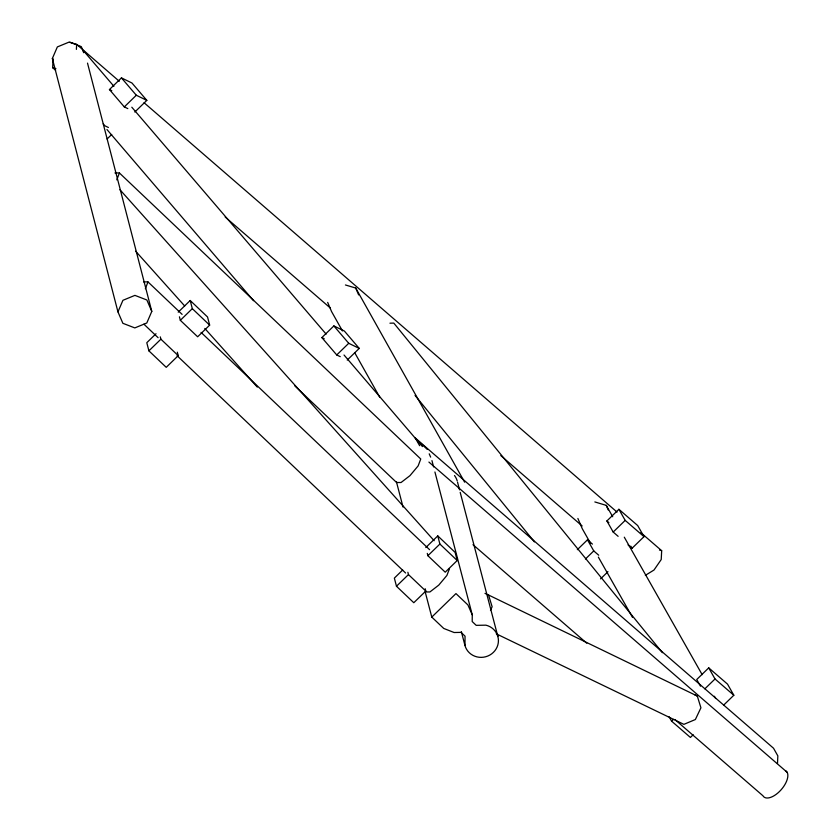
<?xml version="1.0" encoding="UTF-8"?>
<svg xmlns="http://www.w3.org/2000/svg" width="840" height="840" viewBox="0 0 840 840"><rect width="100%" height="100%" fill="white"/><g stroke="black" fill="none" stroke-linecap="round" stroke-linejoin="round"><path stroke-width="1.26" d="M434.921 471.986L472.269 614.88L472.206 621.548L476.196 625.338L485.919 625.17A17.052 16.296 -14.6 0 1 493.385 652.386A17.052 16.296 -14.6 0 1 464.971 645.519L465.045 636.174L461.066 632.384L454.115 632.52L443.741 628.446L431.781 617.085L425.177 591.801M777.494 763.518L777.84 755.885L773.525 748.23L415.317 438.05L419.643 445.694M55.619 70.266L52.647 67.694L53.099 58.873M76.388 49.402L76.65 44.363L70.067 42.378M640.857 532.686L661.678 550.704L661.227 559.524L654.014 570.014L645.341 575.348M116.792 179.855L119.406 172.956L114.933 172.935M145.352 288.75L147.977 281.904L143.577 281.894M449.516 568.617L446.88 575.463L438.764 585.123L429.912 591.958L425.513 591.948M87.507 63.116L151.788 311.419L146.8 322.991L134.82 327.915L122.871 323.306L117.947 311.871L52.353 58.495L57.351 46.925L69.332 42L81.281 46.61L83.737 52.322M117.947 311.871L122.934 300.3L134.915 295.375L146.864 299.985L151.788 311.419M490.476 610.281L492.135 606.764L488.523 595.004L484.974 593.376M127.817 108.612L124.309 106.911L109.442 89.544L121.443 77.889L131.954 83.002L146.822 100.37L134.82 112.025M124.309 106.911L136.311 95.245L146.822 100.37M107.09 138.978L111.71 134.495M156.02 333.743L146.79 342.709L148.901 350.847L166.236 367.332L178.227 355.667L177.324 352.181M178.216 312.165L190.208 300.51L207.543 316.985L209.654 325.132L197.652 336.788L180.327 320.313L179.424 316.817M148.901 350.847L160.902 339.192L160.293 336.861M180.327 320.313L192.318 308.647L190.208 300.51M340.242 356.664L336.735 354.953L321.867 337.586L333.869 325.931L344.379 331.044L359.247 348.411L347.245 360.077M336.735 354.953L348.737 343.298L359.247 348.411M402.665 570.024L394.359 578.099L396.469 586.247L413.794 602.721L425.796 591.066L425.187 588.735M425.786 547.565L437.776 535.899L455.112 552.384L457.212 560.522L445.221 572.187L427.886 555.702L427.287 553.381M396.469 586.247L408.461 574.581L407.862 572.26M427.886 555.702L439.887 544.047L437.776 535.899M431.781 617.085L455.963 593.586L467.922 604.947L472.269 614.88M577.322 549.696L587.475 539.826L592.431 544.11M618.135 536.33L613.19 532.045L606.9 520.947L618.901 509.292L637.707 525.567L643.997 536.666L631.995 548.321L628.037 544.898M585.459 558.999L593.764 550.925L587.475 539.826M613.19 532.045L625.191 520.391L618.901 509.292M600.569 578.865L607.961 571.694M723.671 705.106L733.824 695.247L727.534 684.138L708.729 667.863L696.738 679.529L700.508 686.186M693.178 734.748L690.407 737.447L671.601 721.172L673.449 719.376M704.865 688.832L715.019 678.972L708.729 667.863M389.959 323.19L393.813 323.096L662.393 652.701M345.429 284.97L355.74 288.046L464.625 482.171M594.846 501.942L606.27 505.376L612.707 516.736M52.647 67.694L55.934 68.68M659.484 550.043L661.678 550.704M694.943 694.953L697.305 696.045L700.917 707.805L695.363 719.534L683.886 724.353L496.293 633.832M488.523 595.004L697.305 696.045M109.442 89.544L111.783 90.689M108.392 127.491L104.885 125.79L103.236 123.858M321.867 337.586L324.209 338.73M76.65 44.363L119.28 81.27M144.071 102.722L617.053 512.085M625.191 520.391L643.997 536.666M606.9 520.947L608.885 522.659M225.183 217.014L330.288 307.986M500.84 455.595L582.151 525.966M593.764 550.925L598.71 555.208M715.019 678.972L733.824 695.247M428.904 462.063L787.101 772.254M472.994 544.688L586.793 643.23M674.856 719.492L762.92 795.753A17.052 8.4 -49.1 0 0 780.875 790.052A17.052 8.4 -49.1 0 0 785.568 770.669M415.317 438.05L427.276 449.411M119.406 172.956L420.756 458.997L418.142 465.895L409.983 475.64L401.048 482.517L396.575 482.496L294.861 385.949M192.318 308.647L209.654 325.132M439.887 544.047L457.212 560.522M147.977 281.904L182.112 314.37M201.075 332.399L429.597 549.686M160.902 339.192L178.227 355.667M408.461 574.581L425.796 591.066M143.892 324.167L158.109 337.691M177.083 355.719L405.594 573.006M119.931 189.714L434.154 540.708M135.66 251.213L184.674 305.959M204.813 328.451L257.324 387.114M121.443 77.889L136.311 95.245M333.869 325.931L348.737 343.298M113.915 86.299L83.233 50.474L83.591 52.7M131.806 107.205L326.13 334.11M344.032 355.016L422.447 446.576M106.953 129.528L253.554 300.709M415.065 395.419L534.44 541.905M630.735 546.105L631.995 548.321M624.288 537.18L702.167 674.657M714.399 696.245L715.691 698.523M590.635 543.47L582.267 528.696L577.878 518.438M598.364 557.099L632.478 617.316M669.081 716.73L671.601 721.172M342.479 330.96L331.558 311.546L327.673 302.389M354.68 352.653L379.733 397.183M429.209 453.82L430.657 457.128M52.353 58.495L53.34 60.785M606.27 505.376L608.223 509.933M355.74 288.046L358.659 294.913M457.558 482.255L459.543 489.846M460.205 492.377L497.868 636.531M431.949 460.604L433.608 466.925M461.339 631.606L464.982 645.519M396.428 481.782L403.032 507.077M454.493 475.534A17.052 16.296 -14.6 0 1 457.223 480.995"/></g></svg>
